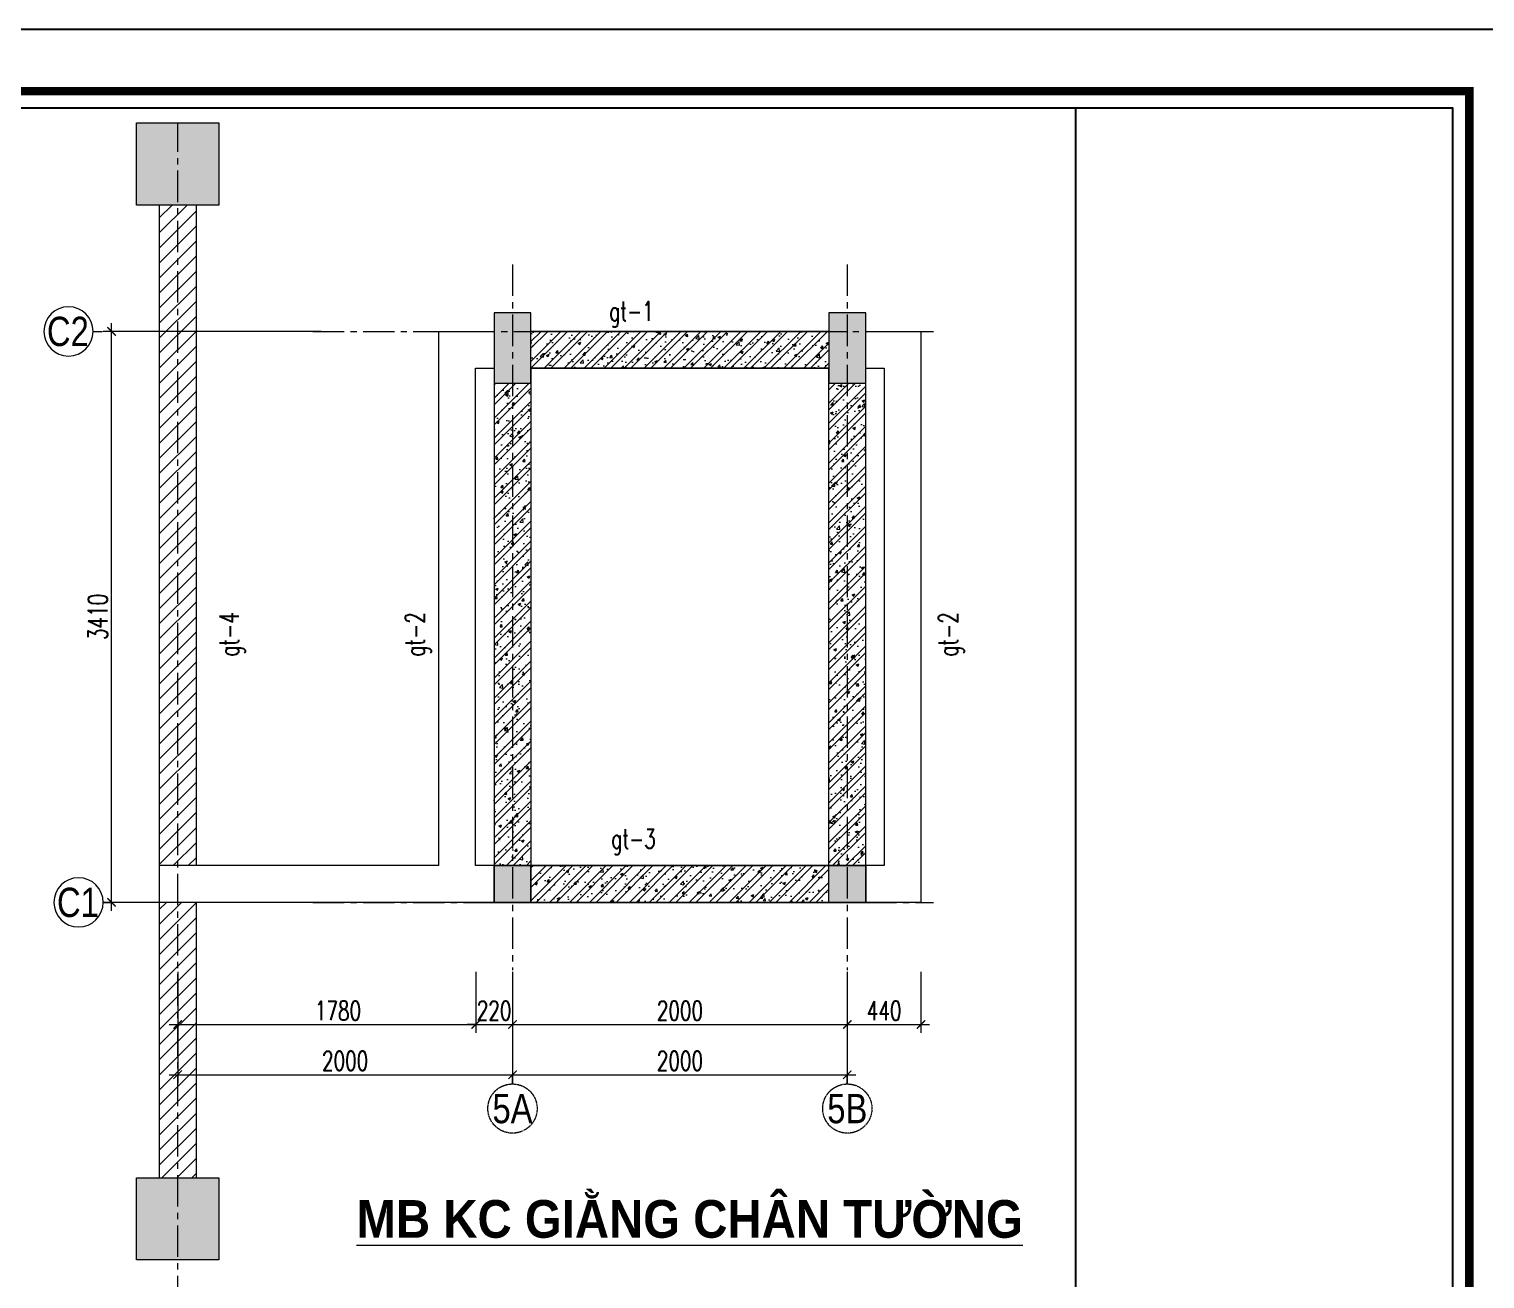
# Model space of a CAD drawing. Header units: millimetres. Extents: x 61738 to 439738, y 60858 to 151243.
# Drawn here: x 169791 to 187183, y 98871 to 113800 of the extents above; entities that cross this region are included whole.
import ezdxf
from ezdxf.enums import TextEntityAlignment as Align

# ---------------------------------------------------------------- set-up
doc = ezdxf.new("R2010")
doc.units = ezdxf.units.MM
doc.linetypes.add('CENTER', pattern=[2, 1.25, -0.25, 0.25, -0.25])
for name, color, linetype, lineweight in [('10-TEXT', 4, 'Continuous', 15), ('3-THAY', 7, 'Continuous', 18), ('6-TRUC', 8, 'CENTER', 9), ('7-HATCH', 8, 'Continuous', 13), ('8-DIM', 8, 'Continuous', 15), ('TEXT', 7, 'Continuous', 25)]:
    doc.layers.add(name, color=color, linetype=linetype, lineweight=lineweight)
doc.layers.add('Khungbo', color=32, linetype='Continuous')
doc.layers.add('KICHTHUOC', color=8, linetype='Continuous')
doc.styles.add('A3 - Text 2.3', font='Vnsimli.shx', dxfattribs={"width": 0.7, "height": 230})
doc.styles.add('A3 - Text 3.5', font='VnArialH.TTF', dxfattribs={"width": 0.8, "height": 350})
doc.styles.add('A3 - Text 4.5', font='VnArialH-Bold.TTF', dxfattribs={"width": 0.9, "height": 450})
doc.styles.add('A3-Text 2.3', font='vnsimli.shx', dxfattribs={"width": 0.7, "height": 230, "bigfont": 'vn.shx'})
doc.styles.add('T2', font='VnArialH.TTF', dxfattribs={"width": 0.8})
doc.dimstyles.new('A3-1-100x2', dxfattribs={"dimtxt": 200, "dimasz": 120, "dimexe": 100, "dimexo": 0, "dimgap": 50, "dimtad": 1, "dimdec": 0, "dimlfac": 0.5, "dimdsep": 49, "dimtxsty": 'A3-Text 2.3', "dimblk": 'ARCHTICK', "dimcen": 10, "dimdle": 100, "dimclrd": 8, "dimclre": 8, "dimclrt": 2, "dimadec": 0, "dimazin": 2, "dimtfac": 1, "dimtdec": 0, "dimtix": 1, "dimtmove": 1, "dimatfit": 3, "dimldrblk": 'DOT', "dimfxl": 1, "dimtolj": 1, "dimtzin": 0, "dimlwd": -1, "dimlwe": -1, "dimarcsym": 0})
pattern_1 = [(45, (131875.8, 13894.31), (-119.32427, 119.32427), []), (45, (131955.35, 13894.31), (-119.32427, 119.32427), []), (50, (131875.8, 13894.31), (322.7671, -28.23846), [33.75, -371.25]), (355, (131875.8, 13894.3), (-62.4381, 338.4865), [27, -297]), (100.4514, (131902.7, 13891.96), (260.3292, 310.2478), [28.6831, -315.514]), (46.1842, (131875.8, 13984.3), (480.2585, -74.4836), [50.625, -556.875]), (96.6356, (131915.8, 13978.1), (420.5982, 438.353), [43.0246, -473.2708]), (351.1842, (131875.8, 13984.3), (420.5979, 438.3534), [40.5, -445.5]), (21, (131920.8, 13961.81), (268.6082, -181.1785), [33.75, -371.25]), (326, (131920.8, 13961.8), (109.4919, 326.3175), [27, -297]), (71.4514, (131943.2, 13946.72), (378.1002, 145.1387), [28.6831, -315.514]), (37.5, (131875.8, 13894.31), (5.47193, 149.80223), [0, -293.4, 0, -301.5, 0, -298.125]), (7.5, (131875.8, 13894.31), (118.3813, 177.48527), [0, -171.9, 0, -286.65, 0, -113.625]), (327.5, (131775.45, 13894.31), (240.2201, -10.14969), [0, -112.5, 0, -351, 0, -465.75]), (317.5, (131730.45, 13894.31), (262.43378, 45.04724), [0, -146.25, 0, -233.1, 0, -330.75])]

# ---------------------------------------------------------------- blocks, each defined once
blk = doc.blocks.new('CDS12')
at = {"layer": 'Defpoints'}
blk.add_lwpolyline([(91835, 363353), (49835, 363353), (49835, 393053), (91835, 393053)], close=True, dxfattribs=at)
at = {"layer": 'Khungbo', "color": 1, "const_width": 100}
blk.add_lwpolyline([(91094, 364100), (50996, 364100), (50996, 392312), (91094, 392312)], close=True, dxfattribs=at)
at = {"layer": 'Khungbo', "color": 1}
for points in [[(90894, 364300), (51196, 364300), (51196, 392112), (90894, 392112)], [(90894, 392112), (90894, 364300), (86394, 364300), (86394, 392112)]]:
    blk.add_lwpolyline(points, close=True, dxfattribs=at)
blk = doc.blocks.new('_ArchTick')
at = {"color": 0, "linetype": 'ByBlock', "const_width": 0.15}
blk.add_lwpolyline([(-0.5, -0.5), (0.5, 0.5)], dxfattribs=at)
blk = doc.blocks.new('*D656')
at = {"layer": '8-DIM', "color": 8, "linetype": 'ByBlock', "ltscale": 500, "transparency": 16777216}
blk.add_line((170776, 103269), (170776, 110289), dxfattribs=at)
at = {"layer": '8-DIM', "color": 8, "ltscale": 500, "transparency": 16777216}
for p, q in [((173282, 110189), (170676, 110189)), ((173282, 103369), (170676, 103369))]:
    blk.add_line(p, q, dxfattribs=at)
at = {"layer": 'Defpoints', "color": 0, "ltscale": 500, "transparency": 16777216}
for p in [(170776, 110189), (173282, 110189), (173282, 103369)]:
    blk.add_point(p, dxfattribs=at)
at = {"layer": '8-DIM', "color": 8, "ltscale": 500, "transparency": 16777216, "xscale": 100, "yscale": 100, "zscale": 100}
for p, rotation in [((170776, 110189), 90), ((170776, 103369), 270)]:
    blk.add_blockref('_ArchTick', p, dxfattribs=dict(at, rotation=rotation))
at = {"layer": '8-DIM', "color": 2, "ltscale": 500, "transparency": 16777216, "insert": (170611, 106779), "char_height": 230, "attachment_point": 5, "rotation": 90, "style": 'A3-Text 2.3'}
blk.add_mtext('\\A1;3410', dxfattribs=at)
blk = doc.blocks.new('*D657')
at = {"layer": '8-DIM', "color": 8, "ltscale": 500, "transparency": 16777216}
for p, q in [((175566, 102540), (175566, 101210)), ((179566, 102540), (179566, 101210))]:
    blk.add_line(p, q, dxfattribs=at)
at = {"layer": '8-DIM', "color": 8, "linetype": 'ByBlock', "ltscale": 500, "transparency": 16777216}
blk.add_line((175466, 101310), (179666, 101310), dxfattribs=at)
at = {"layer": 'Defpoints', "color": 0, "ltscale": 500, "transparency": 16777216}
for p in [(175566, 102540), (179566, 102540), (179566, 101310)]:
    blk.add_point(p, dxfattribs=at)
at = {"layer": '8-DIM', "color": 8, "ltscale": 500, "transparency": 16777216, "xscale": 100, "yscale": 100, "zscale": 100, "rotation": 180}
blk.add_blockref('_ArchTick', (175566, 101310), dxfattribs=at)
at = {"layer": '8-DIM', "color": 8, "ltscale": 500, "transparency": 16777216, "xscale": 100, "yscale": 100, "zscale": 100}
blk.add_blockref('_ArchTick', (179566, 101310), dxfattribs=at)
at = {"layer": '8-DIM', "color": 2, "ltscale": 500, "transparency": 16777216, "insert": (177566, 101475), "char_height": 230, "attachment_point": 5, "style": 'A3-Text 2.3'}
blk.add_mtext('\\A1;2000', dxfattribs=at)
blk = doc.blocks.new('Truc X')
at = {"layer": '6-TRUC', "color": 2}
blk.add_line((0, 0), (0, 150), dxfattribs=at)
blk.add_circle((0, -400), 400, dxfattribs=at)
at = {"layer": '6-TRUC', "color": 2, "style": 'A3 - Text 3.5', "width": 0.8}
blk.add_attdef('1', text='', height=500, dxfattribs=at).set_placement((-13, -400), align=Align.MIDDLE_CENTER)
blk = doc.blocks.new('Truc Y')
at = {"layer": '10-TEXT', "color": 2}
blk.add_line((0, 0), (-150, 0), dxfattribs=at)
blk.add_circle((400, 0), 400, dxfattribs=at)
at = {"layer": '10-TEXT', "color": 2, "style": 'T2', "width": 0.8}
blk.add_attdef('A', text='', height=500, dxfattribs=at).set_placement((400, 13), align=Align.MIDDLE_CENTER)
blk = doc.blocks.new('*D658')
at = {"layer": '8-DIM', "color": 8, "ltscale": 500, "transparency": 16777216}
for p, q in [((171566, 102540), (171566, 101210)), ((175566, 102540), (175566, 101210))]:
    blk.add_line(p, q, dxfattribs=at)
at = {"layer": '8-DIM', "color": 8, "linetype": 'ByBlock', "ltscale": 500, "transparency": 16777216}
blk.add_line((171466, 101310), (175666, 101310), dxfattribs=at)
at = {"layer": 'Defpoints', "color": 0, "ltscale": 500, "transparency": 16777216}
for p in [(171566, 102540), (175566, 102540), (175566, 101310)]:
    blk.add_point(p, dxfattribs=at)
at = {"layer": '8-DIM', "color": 8, "ltscale": 500, "transparency": 16777216, "xscale": 100, "yscale": 100, "zscale": 100, "rotation": 180}
blk.add_blockref('_ArchTick', (171566, 101310), dxfattribs=at)
at = {"layer": '8-DIM', "color": 8, "ltscale": 500, "transparency": 16777216, "xscale": 100, "yscale": 100, "zscale": 100}
blk.add_blockref('_ArchTick', (175566, 101310), dxfattribs=at)
at = {"layer": '8-DIM', "color": 2, "ltscale": 500, "transparency": 16777216, "insert": (173566, 101475), "char_height": 230, "attachment_point": 5, "style": 'A3-Text 2.3'}
blk.add_mtext('\\A1;2000', dxfattribs=at)
blk = doc.blocks.new('*D802')
at = {"layer": '8-DIM', "color": 8, "ltscale": 400, "transparency": 16777216}
for p, q in [((171566, 102540), (171566, 101810)), ((175126, 102540), (175126, 101810))]:
    blk.add_line(p, q, dxfattribs=at)
at = {"layer": '8-DIM', "color": 8, "linetype": 'ByBlock', "ltscale": 400, "transparency": 16777216}
blk.add_line((171466, 101910), (175226, 101910), dxfattribs=at)
at = {"layer": 'Defpoints', "color": 0, "ltscale": 400, "transparency": 16777216}
for p in [(171566, 102540), (175126, 102540), (175126, 101910)]:
    blk.add_point(p, dxfattribs=at)
at = {"layer": '8-DIM', "color": 8, "ltscale": 400, "transparency": 16777216, "xscale": 100, "yscale": 100, "zscale": 100, "rotation": 180}
blk.add_blockref('_ArchTick', (171566, 101910), dxfattribs=at)
at = {"layer": '8-DIM', "color": 8, "ltscale": 400, "transparency": 16777216, "xscale": 100, "yscale": 100, "zscale": 100}
blk.add_blockref('_ArchTick', (175126, 101910), dxfattribs=at)
at = {"layer": '8-DIM', "color": 2, "ltscale": 400, "transparency": 16777216, "insert": (173481, 102075), "char_height": 230, "attachment_point": 5, "style": 'A3-Text 2.3'}
blk.add_mtext('\\A1;1780', dxfattribs=at)
blk = doc.blocks.new('*D803')
at = {"layer": '8-DIM', "color": 8, "ltscale": 400, "transparency": 16777216}
for p, q in [((175126, 102540), (175126, 101810)), ((175566, 102540), (175566, 101810))]:
    blk.add_line(p, q, dxfattribs=at)
at = {"layer": '8-DIM', "color": 8, "linetype": 'ByBlock', "ltscale": 400, "transparency": 16777216}
for p, q in [((175126, 101910), (175026, 101910)), ((175126, 101910), (175566, 101910)), ((175566, 101910), (175666, 101910))]:
    blk.add_line(p, q, dxfattribs=at)
at = {"layer": 'Defpoints', "color": 0, "ltscale": 400, "transparency": 16777216}
for p in [(175126, 102540), (175566, 102540), (175566, 101910)]:
    blk.add_point(p, dxfattribs=at)
at = {"layer": '8-DIM', "color": 8, "ltscale": 400, "transparency": 16777216, "xscale": 100, "yscale": 100, "zscale": 100}
blk.add_blockref('_ArchTick', (175126, 101910), dxfattribs=at)
at = {"layer": '8-DIM', "color": 8, "ltscale": 400, "transparency": 16777216, "xscale": 100, "yscale": 100, "zscale": 100, "rotation": 180}
blk.add_blockref('_ArchTick', (175566, 101910), dxfattribs=at)
at = {"layer": '8-DIM', "color": 2, "ltscale": 400, "transparency": 16777216, "insert": (175346, 102075), "char_height": 230, "attachment_point": 5, "style": 'A3-Text 2.3'}
blk.add_mtext('\\A1;220', dxfattribs=at)
blk = doc.blocks.new('*D804')
at = {"layer": '8-DIM', "color": 8, "ltscale": 400, "transparency": 16777216}
for p, q in [((175566, 102540), (175566, 101810)), ((179566, 102540), (179566, 101810))]:
    blk.add_line(p, q, dxfattribs=at)
at = {"layer": '8-DIM', "color": 8, "linetype": 'ByBlock', "ltscale": 400, "transparency": 16777216}
blk.add_line((175466, 101910), (179666, 101910), dxfattribs=at)
at = {"layer": 'Defpoints', "color": 0, "ltscale": 400, "transparency": 16777216}
for p in [(175566, 102540), (179566, 102540), (179566, 101910)]:
    blk.add_point(p, dxfattribs=at)
at = {"layer": '8-DIM', "color": 8, "ltscale": 400, "transparency": 16777216, "xscale": 100, "yscale": 100, "zscale": 100, "rotation": 180}
blk.add_blockref('_ArchTick', (175566, 101910), dxfattribs=at)
at = {"layer": '8-DIM', "color": 8, "ltscale": 400, "transparency": 16777216, "xscale": 100, "yscale": 100, "zscale": 100}
blk.add_blockref('_ArchTick', (179566, 101910), dxfattribs=at)
at = {"layer": '8-DIM', "color": 2, "ltscale": 400, "transparency": 16777216, "insert": (177566, 102075), "char_height": 230, "attachment_point": 5, "style": 'A3-Text 2.3'}
blk.add_mtext('\\A1;2000', dxfattribs=at)
blk = doc.blocks.new('*D805')
at = {"layer": '8-DIM', "color": 8, "ltscale": 400, "transparency": 16777216}
for p, q in [((179566, 102540), (179566, 101810)), ((180446, 102540), (180446, 101810))]:
    blk.add_line(p, q, dxfattribs=at)
at = {"layer": '8-DIM', "color": 8, "linetype": 'ByBlock', "ltscale": 400, "transparency": 16777216}
blk.add_line((179466, 101910), (180546, 101910), dxfattribs=at)
at = {"layer": 'Defpoints', "color": 0, "ltscale": 400, "transparency": 16777216}
for p in [(179566, 102540), (180446, 102540), (180446, 101910)]:
    blk.add_point(p, dxfattribs=at)
at = {"layer": '8-DIM', "color": 8, "ltscale": 400, "transparency": 16777216, "xscale": 100, "yscale": 100, "zscale": 100, "rotation": 180}
blk.add_blockref('_ArchTick', (179566, 101910), dxfattribs=at)
at = {"layer": '8-DIM', "color": 8, "ltscale": 400, "transparency": 16777216, "xscale": 100, "yscale": 100, "zscale": 100}
blk.add_blockref('_ArchTick', (180446, 101910), dxfattribs=at)
at = {"layer": '8-DIM', "color": 2, "ltscale": 400, "transparency": 16777216, "insert": (180006, 102075), "char_height": 230, "attachment_point": 5, "style": 'A3-Text 2.3'}
blk.add_mtext('\\A1;440', dxfattribs=at)

msp = doc.modelspace()

# ---------------------------------------------------------------- hatches: boundary and pattern name
at = {"layer": '7-HATCH', "ltscale": 400}
h = msp.add_hatch(color=256, dxfattribs=at)
h.dxf.hatch_style = 1
h.paths.add_polyline_path([(172056.6, 111698.2), (172056.6, 112680), (171074.8, 112680), (171074.8, 111698.2)])
h = msp.add_hatch(dxfattribs=at)
h.set_pattern_fill('ANSI31', color=256, scale=40)
h.set_pattern_definition([(45, (38705.59, -21814.31), (-89.80256, 89.80256), [])])
h.paths.add_polyline_path([(171785.7, 111698.2), (171345.7, 111698.2), (171345.7, 103809.1), (171785.7, 103809.1)])
h.paths.add_polyline_path([(171345.7, 100080), (171785.7, 100080), (171785.7, 103369.1), (171345.7, 103369.1)])
h = msp.add_hatch(color=256, dxfattribs=at)
h.dxf.hatch_style = 1
h.paths.add_polyline_path([(179785.9, 110409.2), (179345.9, 110409.2), (179345.9, 109569.2), (179785.9, 109569.2)])
h.paths.add_polyline_path([(175785.9, 110409.2), (175345.9, 110409.2), (175345.9, 109569.2), (175785.9, 109569.2), (175785.9, 109749.2)])
h = msp.add_hatch(color=256, dxfattribs=at)
h.dxf.hatch_style = 1
h.paths.add_polyline_path([(179785.9, 109569.2), (179785.9, 110409.2), (179345.9, 110409.2), (179345.9, 109569.2)])
h = msp.add_hatch(dxfattribs=at)
h.set_pattern_fill('BT', color=256, scale=45, pattern_type=2)
h.set_pattern_definition(pattern_1)
h.paths.add_polyline_path([(179345.9, 109749.2), (179345.9, 110189.2), (175785.9, 110189.2), (175785.9, 109749.2)])
h = msp.add_hatch(dxfattribs=at)
h.set_pattern_fill('BT', color=256, scale=45, pattern_type=2)
h.set_pattern_definition(pattern_1)
h.paths.add_polyline_path([(175345.9, 103809.1), (175785.9, 103809.1), (175785.9, 109569.2), (175345.9, 109569.2)])
h = msp.add_hatch(dxfattribs=at)
h.set_pattern_fill('BT', color=256, scale=45, pattern_type=2)
h.set_pattern_definition(pattern_1)
h.paths.add_polyline_path([(179345.9, 103809.1), (179785.9, 103809.1), (179785.9, 109569.2), (179345.9, 109569.2)])
h = msp.add_hatch(color=256, dxfattribs=at)
h.dxf.hatch_style = 1
h.paths.add_polyline_path([(175785.9, 103369.1), (175785.9, 103809.1), (175345.9, 103809.1), (175345.9, 103369.1)])
h = msp.add_hatch(dxfattribs=at)
h.set_pattern_fill('BT', color=256, scale=45, pattern_type=2)
h.set_pattern_definition(pattern_1)
h.paths.add_polyline_path([(175785.9, 103809.1), (175785.9, 103369.1), (179345.9, 103369.1), (179345.9, 103809.1)])
h = msp.add_hatch(color=256, dxfattribs=at)
h.dxf.hatch_style = 1
h.paths.add_polyline_path([(179785.9, 103369.1), (179785.9, 103809.1), (179345.9, 103809.1), (179345.9, 103369.1)])
h = msp.add_hatch(color=256, dxfattribs=at)
h.dxf.hatch_style = 1
h.paths.add_polyline_path([(171074.8, 99098.2), (172056.6, 99098.2), (172056.6, 100080), (171074.8, 100080)])
h = msp.add_hatch(color=256, dxfattribs=at)
h.dxf.hatch_style = 1
h.paths.add_polyline_path([(171074.8, 99098.2), (172056.6, 99098.2), (172056.6, 100080), (171074.8, 100080)])

# ---------------------------------------------------------------- linework, layer by layer
at = {"layer": '3-THAY', "ltscale": 100}
for points in [[(171074.8, 112680), (172056.6, 112680), (172056.6, 111698.2), (171074.8, 111698.2)], [(175345.9, 109569.2), (175785.9, 109569.2), (175785.9, 110409.2), (175345.9, 110409.2)], [(179345.9, 109569.2), (179785.9, 109569.2), (179785.9, 110409.2), (179345.9, 110409.2)], [(171074.8, 100080), (172056.6, 100080), (172056.6, 99098.2), (171074.8, 99098.2)]]:
    msp.add_lwpolyline(points, close=True, dxfattribs=at)
at = {"layer": '3-THAY', "ltscale": 400}
for points in [[(171345.7, 111698.2), (171345.7, 100080)], [(171785.7, 111698.2), (171785.7, 103809.1)], [(179785.9, 110189.2), (180445.8, 110189.2), (180445.9, 103369.1), (174685.7, 103369.1)], [(174685.7, 103809.1), (174685.7, 110189.2), (175345.9, 110189.2)], [(175785.9, 110189.2), (179345.9, 110189.2)], [(179785.9, 109749.2), (180005.8, 109749.2), (180005.9, 103809.1), (175125.7, 103809.1), (175125.7, 109749.2), (175345.9, 109749.2)], [(175785.9, 109749.2), (179345.9, 109749.2)], [(174685.7, 103809.1), (171345.7, 103809.1)], [(175345.9, 103809.1), (175125.7, 103809.1)], [(175345.9, 103369.1), (171345.7, 103369.1)], [(171785.7, 103369.1), (171785.7, 100080)]]:
    msp.add_lwpolyline(points, dxfattribs=at)
at = {"layer": '3-THAY', "ltscale": 500}
for points in [[(175345.9, 110189.2), (175345.9, 103369.1), (179785.9, 103369.1), (179785.9, 110189.2)], [(179345.9, 110189.2), (175785.9, 110189.2)]]:
    msp.add_lwpolyline(points, dxfattribs=at)
msp.add_lwpolyline([(175785.9, 103809.1), (179345.9, 103809.1), (179345.9, 109749.2), (175785.9, 109749.2)], close=True, dxfattribs=at)
at = {"layer": '3-THAY', "ltscale": 400}
for points in [[(175785.9, 103809.1), (175345.9, 103809.1), (175345.9, 103369.1), (175785.9, 103369.1)], [(175345.9, 103809.1), (175785.9, 103809.1), (175785.9, 103369.1), (175345.9, 103369.1)], [(179345.9, 103809.1), (179785.9, 103809.1), (179785.9, 103369.1), (179345.9, 103369.1)]]:
    msp.add_lwpolyline(points, close=True, dxfattribs=at)
at = {"layer": '6-TRUC', "ltscale": 300}
for p, q in [((175565.8, 110989.2), (175565.8, 102557.4)), ((179565.8, 110989.2), (179565.8, 102557.4)), ((173180, 110189.2), (180595, 110189.2)), ((173180, 103369.1), (180595, 103369.1))]:
    msp.add_line(p, q, dxfattribs=at)
msp.add_lwpolyline([(171565.7, 98534.3), (171565.7, 112680)], dxfattribs=at)

# ---------------------------------------------------------------- block references
at = {"layer": 'KICHTHUOC'}
msp.add_blockref('CDS12', (95903.3, -279252.9), dxfattribs=at)
ref = msp.add_blockref('Truc Y', (170555.8, 110189.2), dxfattribs=dict(at, xscale=-0.7349999999496504, yscale=0.7349999999423744, zscale=0.7349999999511055))
ref.add_attrib('A', 'c2', dxfattribs={"layer": 'TEXT', "height": 350, "style": 'T2', "width": 0.8}).set_placement((170254, 110189.2), align=Align.MIDDLE_CENTER)
ref = msp.add_blockref('Truc Y', (170675.8, 103369.1), dxfattribs=dict(at, xscale=-0.7349999999496504, yscale=0.7349999999423744, zscale=0.7349999999511055))
ref.add_attrib('A', 'c1', dxfattribs={"layer": 'TEXT', "height": 350, "style": 'T2', "width": 0.8}).set_placement((170374, 103369.1), align=Align.MIDDLE_CENTER)
ref = msp.add_blockref('Truc X', (175565.8, 101199.8), dxfattribs=dict(at, xscale=0.7349999999496504, yscale=0.7349999999496504, zscale=0.7349999999496504))
ref.add_attrib('1', '5a', dxfattribs={"layer": 'TEXT', "color": 2, "height": 350, "style": 'A3 - Text 3.5', "width": 0.8}).set_placement((175565.8, 100905.8), align=Align.MIDDLE_CENTER)
ref = msp.add_blockref('Truc X', (179565.8, 101199.8), dxfattribs=dict(at, xscale=0.7349999999496504, yscale=0.7349999999496504, zscale=0.7349999999496504))
ref.add_attrib('1', '5b', dxfattribs={"layer": 'TEXT', "color": 2, "height": 350, "style": 'A3 - Text 3.5', "width": 0.8}).set_placement((179565.8, 100905.8), align=Align.MIDDLE_CENTER)

# ---------------------------------------------------------------- texts
at = {"layer": '10-TEXT', "style": 'A3 - Text 2.3', "width": 0.7}
for s, p in [('gt-1', (176721, 110314.7)), ('gt-3', (176745.8, 104014.3))]:
    msp.add_text(s, height=230, dxfattribs=at).set_placement(p)
for s, p in [('gt-4', (172295.8, 106304.3)), ('gt-2', (174515.7, 106304.3)), ('gt-2', (180885.8, 106304.3))]:
    msp.add_text(s, height=230, rotation=90, dxfattribs=at).set_placement(p)
at = {"layer": '10-TEXT', "style": 'A3 - Text 4.5', "width": 0.9}
msp.add_text('%%Umb kc gi»ng ch©n t\xadêng', height=450, dxfattribs=at).set_placement((177682.6, 99362.4), align=Align.CENTER)

# ---------------------------------------------------------------- dimensions: what is measured, and where the dimension line sits
at = {"layer": '8-DIM', "ltscale": 500}
dim = msp.add_linear_dim(base=(170775.8, 110189.2), p1=(173282.2, 103369.1), p2=(173282.2, 110189.2), angle=90, dimstyle='A3-1-100x2', override={"dimasz": 100, "dimldrblk": 'ArchTick'}, dxfattribs=at)
dim.commit()
dim.dimension.update_dxf_attribs({"geometry": '*D656', "text_midpoint": (170610.8, 106779.2)})
for base, p1, p2, override, picture, middle in [((175565.8, 101310.1), (171565.7, 102540), (175565.8, 102540), {"dimasz": 100, "dimtmove": 0, "dimldrblk": 'ArchTick'}, '*D658', (173565.8, 101475.1)), ((179565.8, 101310.1), (175565.8, 102540), (179565.8, 102540), {"dimasz": 100, "dimldrblk": 'ArchTick'}, '*D657', (177565.8, 101475.1))]:
    dim = msp.add_linear_dim(base=base, p1=p1, p2=p2, dimstyle='A3-1-100x2', override=override, dxfattribs=at)
    dim.commit()
    dim.dimension.update_dxf_attribs({"geometry": picture, "text_midpoint": middle})
at = {"layer": '8-DIM', "ltscale": 400}
dim = msp.add_linear_dim(base=(175125.7, 101910.1), p1=(171565.7, 102540), p2=(175125.7, 102540), dimstyle='A3-1-100x2', override={"dimasz": 100, "dimtmove": 0, "dimldrblk": 'ArchTick'}, dxfattribs=at)
dim.commit()
dim.dimension.update_dxf_attribs({"geometry": '*D802', "text_midpoint": (173480.7, 101910.1), "dimtype": 160})
for base, p1, p2, picture, middle in [((175565.8, 101910.1), (175125.7, 102540), (175565.8, 102540), '*D803', (175345.8, 102075.1)), ((179565.8, 101910.1), (175565.8, 102540), (179565.8, 102540), '*D804', (177565.8, 102075.1)), ((180445.9, 101910.1), (179565.8, 102540), (180445.9, 102540), '*D805', (180005.8, 102075.1))]:
    dim = msp.add_linear_dim(base=base, p1=p1, p2=p2, dimstyle='A3-1-100x2', override={"dimasz": 100, "dimldrblk": 'ArchTick'}, dxfattribs=at)
    dim.commit()
    dim.dimension.update_dxf_attribs({"geometry": picture, "text_midpoint": middle})

doc.saveas('drawing.dxf')
